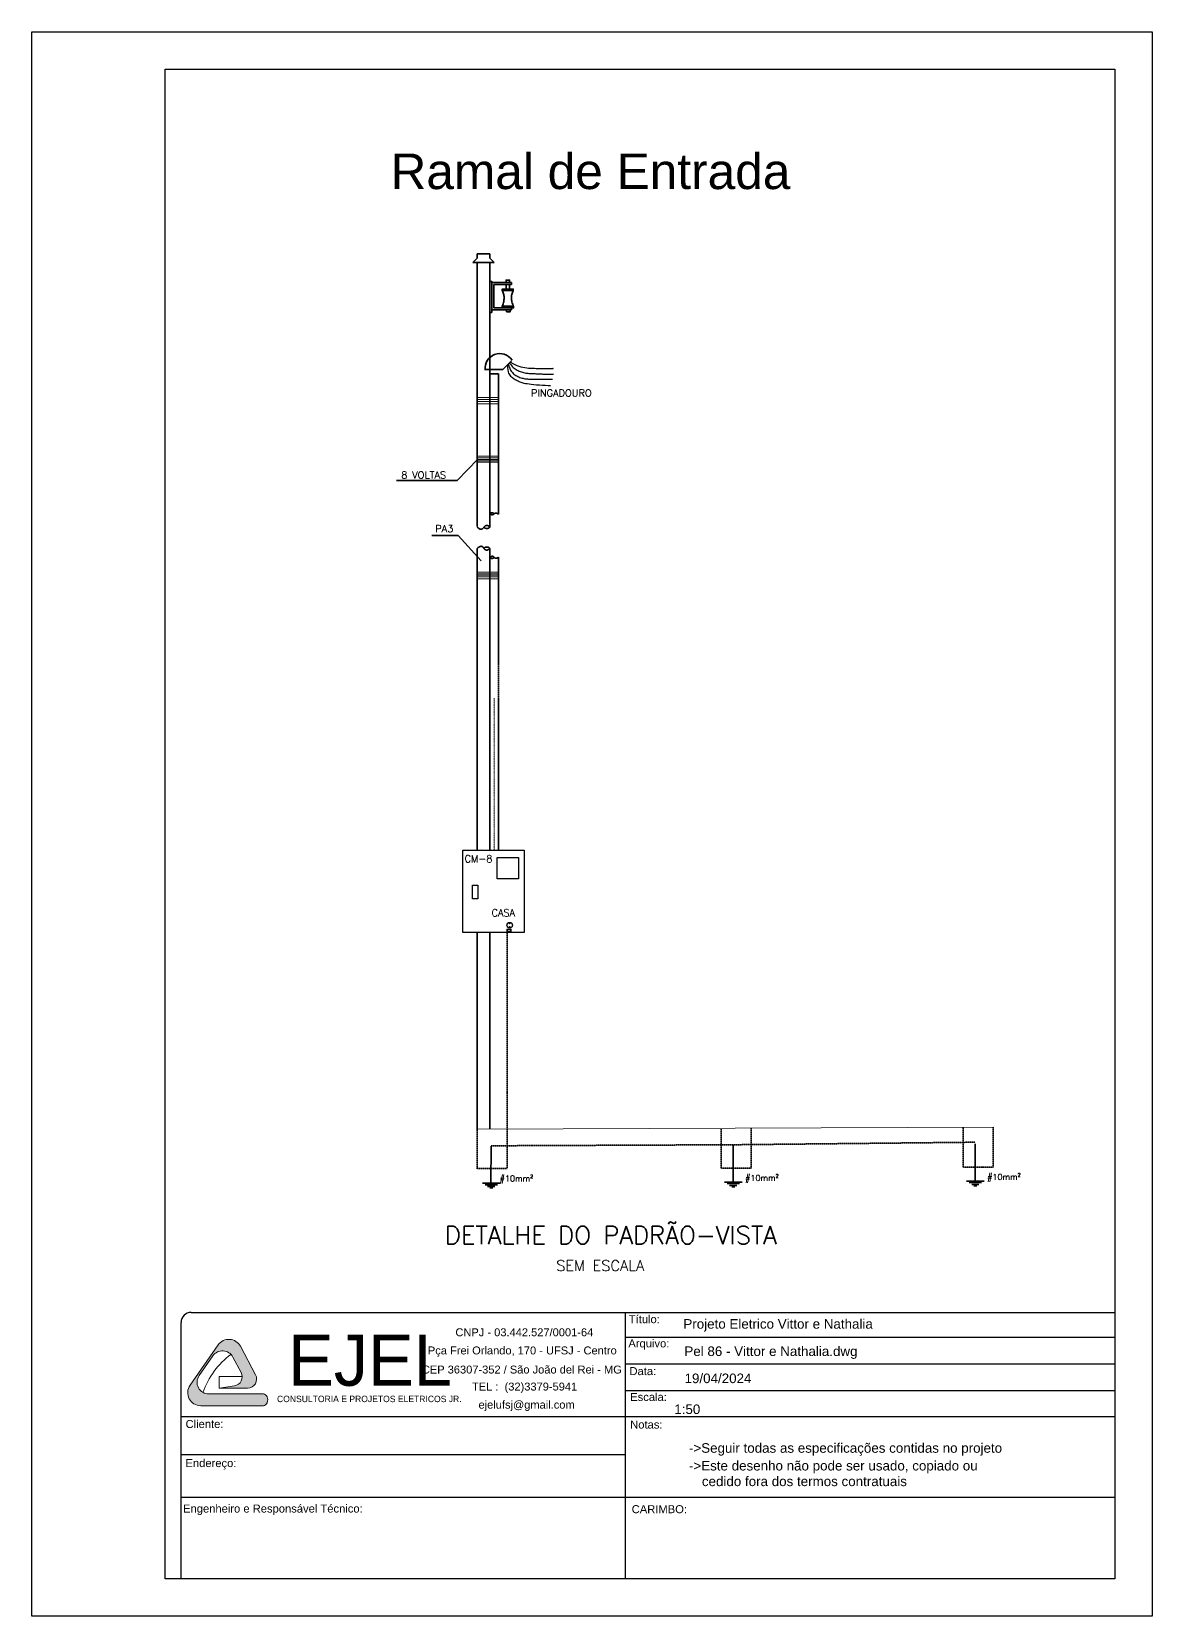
# Model space of a CAD drawing. Header units: millimetres. Extents: x 20625 to 81245, y 3427 to 18613.
# Drawn here: x 72437 to 73487, y 16922 to 18407 of the extents above; entities that cross this region are included whole.
import ezdxf

# ---------------------------------------------------------------- set-up
doc = ezdxf.new("R2010")
doc.units = ezdxf.units.MM
doc.linetypes.add('DASHDOT', pattern=[1, 0.5, -0.25, 0, -0.25])
doc.linetypes.add('HIDDEN', pattern=[0.375, 0.25, -0.125])
for name, color, linetype, lineweight in [('EJEL05130C', 130, 'Continuous', 30), ('EJEL0550C', 50, 'Continuous', 35), ('EJEL0580C', 80, 'Continuous', 9), ('EJEL0910C', 10, 'Continuous', 9), ('EJELFORMATO', 170, 'Continuous', 25)]:
    doc.layers.add(name, color=color, linetype=linetype, lineweight=lineweight)
doc.styles.add('AGEONE', font='')
doc.styles.add('AR', font='arial.ttf')
doc.styles.add('ROMANS', font='romans.shx')
doc.styles.get("Standard").update_dxf_attribs({"font": 'arial.ttf'})
doc.styles.get('AGEONE').set_extended_font_data('Ageone')

# ---------------------------------------------------------------- blocks, each defined once
blk = doc.blocks.new('A$C5F4A2DB3')
at = {"layer": 'EJEL05130C'}
for p, q in [((0, 0), (0, 230)), ((0, 230), (172.5, 230)), ((172.5, 230), (172.5, 0)), ((96.64920554123819, 150.0591722979734), (96.64920554123819, 210.0591722979734)), ((96.64920554123819, 210.0591722979734), (156.6492055412382, 210.0591722979734)), ((156.6492055412382, 210.0591722979734), (156.6492055412382, 150.0591722979734)), ((156.6492055412382, 150.0591722979734), (96.64920554123819, 150.0591722979734)), ((27.82724357885309, 93.83141645032447), (27.82724357885309, 131.7084198010853)), ((27.82724357885309, 131.7084198010853), (42.82724357885309, 131.7084198010853)), ((42.82724357885309, 93.83141645032447), (27.82724357885309, 93.83141645032447)), ((42.82724357885309, 131.7084198010853), (42.82724357885309, 93.83141645032447)), ((172.5, 0), (0, 0))]:
    blk.add_line(p, q, dxfattribs=at)
for centre, radius in [((131.754860102199, 20.14273750243592), 7.875029835656671), ((131.6885855067521, 24.46546645491617), 0.7271537957777686), ((131.6885855067521, 15.49842860229546), 0.7271537957777686)]:
    blk.add_circle(centre, radius, dxfattribs=at)
blk = doc.blocks.new('A$C5AAA72BA')
at = {"layer": 'EJEL05130C'}
blk.add_blockref('A$C5F4A2DB3', (0, -26.61811790260253), dxfattribs=at)

msp = doc.modelspace()

# ---------------------------------------------------------------- hatches: boundary and pattern name
at = {"layer": 'EJEL0910C'}
h = msp.add_hatch(color=256, dxfattribs=at)
h.dxf.hatch_style = 1
edge = h.paths.add_edge_path()
edge.add_arc((72625.92247307279, 17146.24013330809), 8.52231240695832, -81.4230188051423, 28.01405766307471, ccw=False)
edge.add_line((72627.19347450708, 17137.8131312247), (72612.81998294959, 17135.64525133086))
edge.add_line((72612.81998294908, 17135.64525133068), (72639.43661291304, 17135.64525133068))
edge.add_arc((72639.43661291333, 17144.16756373784), 8.522312406956294, 270, 388.0140576630612)
edge.add_line((72646.96038626017, 17148.17039315902), (72632.70837781556, 17174.95866465349))
edge.add_arc((72621.9601301766, 17169.24033690886), 12.17473200993796, 28.01405766304059, 145.1095997923543)
edge.add_line((72611.97383392791, 17176.20438650244), (72585.5818582677, 17138.35886515907))
edge.add_arc((72595.56815451587, 17131.39481556541), 12.17473200993696, 145.1095997923455, 269.9862535994334)
edge.add_line((72595.56523355555, 17119.220083906), (72654.45295792581, 17119.20595556583))
edge.add_ellipse((72654.45437690541, 17124.70311764548), major_axis=(0.001418979510486892, 5.497162079936709), ratio=0.7056061408771387, start_angle=180, end_angle=360.0417428966182)
edge.add_line((72654.45296995783, 17130.20027899598), (72603.1128233746, 17130.18818386259))
edge.add_arc((72603.10999498397, 17141.14544230662), 10.95725880894664, 145.1095997923734, 270.0147897280216, ccw=False)
edge.add_line((72594.12232835994, 17147.41308694091), (72607.03555402752, 17165.93037279697))
edge.add_arc((72616.02322065168, 17159.66272816284), 10.95725880893985, 28.01405766305561, 145.109599792388, ccw=False)
edge.add_line((72625.69664352718, 17164.80922313302), (72633.44624642063, 17150.24296272958))

# ---------------------------------------------------------------- linework, layer by layer
at = {"layer": 'EJEL05130C'}
for points in [[(72883.03066303054, 18094.49852718039), (72883.10193665673, 18091.95515993294), (72883.30809458064, 18089.87184221279), (72883.63764236393, 18088.18463518825), (72884.07908557399, 18086.82960002791), (72884.6209297748, 18085.74279789979), (72885.25168052914, 18084.86028997219), (72885.95984340327, 18084.1181374137), (72886.73392396001, 18083.45240139291), (72887.56227134938, 18082.81057940606), (72888.43260905654, 18082.18591426454), (72889.33250415276, 18081.58308510796), (72890.24952370924, 18081.00677107621), (72891.1712347938, 18080.46165130861), (72892.08520447765, 18079.95240494478), (72892.97899983438, 18079.48371112461), (72893.84018793057, 18079.06024898741), (72894.66630557629, 18078.68461805553), (72895.49476854134, 18078.35109938042), (72896.3729623297, 18078.05189439595), (72897.34827244881, 18077.77920453575), (72898.46808440614, 18077.52523123456), (72899.77978371024, 18077.28217592569), (72901.33075586284, 18077.04224004304), (72903.16838637597, 18076.79762502107), (72905.31957396846, 18076.54365171959), (72907.72927022312, 18076.28811870501), (72910.32193994224, 18076.04194396964), (72913.02204792113, 18075.8160455061), (72915.75405895978, 18075.62134130672), (72918.44243785585, 18075.46874936439), (72921.01164940812, 18075.36918767087), (72923.38615841772, 18075.33357421905)], [(72883.99152039435, 18095.03090929004), (72884.34828313565, 18093.70569060776), (72884.7062171132, 18092.51463784479), (72885.07775548963, 18091.44214681059), (72885.47533143219, 18090.47261331639), (72885.91137810581, 18089.59043317165), (72886.39832867312, 18088.78000218731), (72886.94861630023, 18088.0257161737), (72887.5746741532, 18087.31197094116), (72888.28479103479, 18086.62645659584), (72889.0706782955, 18085.97004042996), (72889.9199029305, 18085.34688403064), (72890.82003193155, 18084.7611489859), (72891.75863229041, 18084.21699688317), (72892.72327099882, 18083.71858931102), (72893.70151504852, 18083.2700878566), (72894.68093143127, 18082.87565410735), (72895.65061197776, 18082.53788954615), (72896.60574785384, 18082.25315523404), (72897.54305507347, 18082.01625212725), (72898.45924964032, 18081.82198118168), (72899.35104756373, 18081.66514335327), (72900.21516485195, 18081.54053959737), (72901.04831751209, 18081.44297087106), (72901.84722155237, 18081.36723812969), (72902.61238534535, 18081.30866223335), (72903.35948673605, 18081.2646436606), (72904.10799592918, 18081.23310279327), (72904.87738313524, 18081.21196001439), (72905.6871185601, 18081.19913570579), (72906.5566724154, 18081.1925502499), (72907.50551490588, 18081.19012402945), (72908.55311624201, 18081.18977742657), (72909.72379463617, 18081.18977742657), (72911.06126032444, 18081.18977742657), (72912.61407154592, 18081.18977742657), (72914.43078653973, 18081.18977742657), (72916.55996354729, 18081.18977742657), (72919.05016081002, 18081.18977742657), (72921.94993656587, 18081.18977742657), (72925.3078490551, 18081.18977742657)], [(72884.71212326881, 18096.62805561955), (72885.68211611548, 18095.31521060985), (72886.61692429661, 18094.16093801183), (72887.52639956516, 18093.14912235708), (72888.42039368213, 18092.26364817779), (72889.3087584016, 18091.48840000526), (72890.20134548227, 18090.80726237195), (72891.10800668054, 18090.20411980918), (72892.0385937551, 18089.66285684855), (72893.00022185537, 18089.16995675999), (72893.9890597154, 18088.72229776499), (72894.99853945652, 18088.31935682195), (72896.02209320694, 18087.96061088981), (72897.05315309027, 18087.64553692784), (72898.08515123243, 18087.37361189471), (72899.1115197582, 18087.14431274908), (72900.12569079465, 18086.95711645022), (72901.12258204794, 18086.81054758337), (72902.10305356016, 18086.69932123723), (72903.06945095361, 18086.61720012796), (72904.0241198541, 18086.55794697082), (72904.9694058828, 18086.51532448113), (72905.90765466317, 18086.48309537443), (72906.84121182216, 18086.4550223663), (72907.77242297979, 18086.42486817231), (72908.70339922103, 18086.38778165804), (72909.63531346996, 18086.34445629133), (72910.56910411213, 18086.29697168861), (72911.50570953081, 18086.24740746919), (72912.44606811044, 18086.1978432489), (72913.39111823424, 18086.15035864706), (72914.34179828782, 18086.10703327978), (72915.29904665558, 18086.06994676579), (72916.26911888031, 18086.04065881762), (72917.2795391372, 18086.0186495311), (72918.36314875983, 18086.00287909758), (72919.55278908061, 18085.99230770813), (72920.88130143654, 18085.98589555384), (72922.38152716123, 18085.98260282575), (72924.08630758704, 18085.98138971552), (72926.02848404874, 18085.98121641423)], [(72885.91323512315, 18097.16043772919), (72887.95266958965, 18095.88355251267), (72889.93299522171, 18094.83126599882), (72891.86265594335, 18093.97862277647), (72893.7500956751, 18093.30066743334), (72895.60375833754, 18092.77244455884), (72897.43208785584, 18092.36899874153), (72899.2435281505, 18092.06537456941), (72901.04652314211, 18091.8366166316), (72902.8467019816, 18091.66088894317), (72904.63843473577, 18091.52883322433), (72906.41327669831, 18091.43421062294), (72908.16278316066, 18091.3707822857), (72909.87850942116, 18091.33230935961), (72911.55201076891, 18091.31255299224), (72913.17484250107, 18091.30527433088), (72914.73855991026, 18091.30423452195), (72916.23424908298, 18091.30406122066), (72917.65111927356, 18091.30284811014), (72918.97791052918, 18091.29955538206), (72920.20336289698, 18091.29314322805), (72921.31621642297, 18091.28257183831), (72922.3052111543, 18091.2668014048), (72923.15908713927, 18091.24479211828), (72923.86658442274, 18091.2155041704), (72924.42172114161, 18091.17867760835), (72924.83962779182, 18091.1371719067), (72925.1407129579, 18091.09462639611), (72925.34538522208, 18091.05468040814), (72925.47405317466, 18091.0209732726), (72925.54712539326, 18090.99714432074), (72925.58501046819, 18090.98683288324), (72925.60811698281, 18090.99367829135), (72925.63263104294, 18091.01976016237), (72925.65784885798, 18091.06091926085), (72925.67884415282, 18091.11143663885), (72925.6906906616, 18091.16559334752), (72925.68846211152, 18091.21767043861), (72925.66723222978, 18091.2619489636), (72925.62207474821, 18091.29270997423), (72925.5480633975, 18091.30423452195)]]:
    msp.add_lwpolyline(points, dxfattribs=at)
at = {"layer": 'EJEL0550C'}
for p, q in [((72850.50484629018, 18190.59149051531), (72854.51979432753, 18194.60643855266)), ((72854.51979432753, 18194.60643855266), (72854.51979432753, 18198.62138658973)), ((72854.51979432753, 18198.62138658973), (72866.56463843843, 18198.62138658973)), ((72866.56463843843, 18198.62138658973), (72866.56463843843, 18194.60643855266)), ((72870.57958647577, 18190.59149051531), (72866.56463843843, 18194.60643855266)), ((72854.51979432753, 18190.59149051531), (72850.50484629018, 18190.59149051531)), ((72854.49706972139, 17996.68964300971), (72854.49706972139, 18190.59149051531)), ((72854.51979432753, 18190.59149051531), (72866.56463843843, 18190.59149051531)), ((72866.56463843843, 18190.59149051531), (72870.57958647577, 18190.59149051531)), ((72866.56463843843, 17998.75541407355), (72866.56463843843, 18190.59149051531)), ((72870.19493078813, 18171.8388285932), (72886.69134529016, 18171.8388285932)), ((72886.69134529016, 18170.06491599504), (72870.19493078813, 18170.06491599504)), ((72886.69134529016, 18171.8388285932), (72886.69134529016, 18170.06491599504)), ((72886.69134529016, 18148.0177037329), (72870.19493078813, 18148.0177037329)), ((72886.69134529016, 18146.24378685875), (72886.69134529016, 18148.0177037329)), ((72870.19493078813, 18146.24378685875), (72886.69134529016, 18146.24378685875)), ((72878.58675794434, 18090.2177895833), (72862.52696579609, 18090.2177895833)), ((72866.54191383229, 18090.2177895833), (72874.57180990699, 18090.2177895833)), ((72866.54191383229, 18086.20284154566), (72866.54191383229, 18090.2177895833)), ((72878.58675794434, 18090.2177895833), (72886.61665401788, 18098.24768565742)), ((72866.54191383229, 18086.20284154566), (72874.57180990699, 18086.20284154566)), ((72874.57180990699, 18086.20284154566), (72874.57180990699, 17954.61691482551)), ((72855.16876044871, 18006.18853267131), (72835.8085383672, 17986.28832528253)), ((72854.52710153314, 17943.02206608984), (72854.52710153314, 17998.21917761378)), ((72866.5265767315, 17942.07237028119), (72866.5265767315, 17998.69406566783)), ((72835.8085383672, 17986.28832528253), (72778.86671175656, 17986.28832528253)), ((72836.86710933909, 17934.69783884004), (72812.19231091483, 17934.69783884004)), ((72858.45755149765, 17911.0860874487), (72836.86710933909, 17934.69783884004)), ((72854.49706972139, 17639.75711246242), (72854.49706972139, 17922.49733052729)), ((72866.54191383229, 17639.75711246242), (72866.54191383229, 17922.49733052729)), ((72874.57180990699, 17914.46743445288), (72874.57180990699, 17814.22192238072)), ((72874.4773140488, 17639.75711246242), (72874.4773140488, 17782.16894199177)), ((72854.49706972139, 17377.55678000735), (72854.49706972139, 17562.80394174741)), ((72866.54191383229, 17378.32606172115), (72866.54191383229, 17562.80394174741)), ((72867.72810251678, 17362.56543410248), (72867.51537025439, 17327.81984024033)), ((73094.53441332706, 17363.52410942593), (73094.32168106466, 17328.77851556407)), ((73321.34072413732, 17364.48278474938), (73321.12799187494, 17329.73719088752)), ((72859.63219699987, 17327.81984024033), (72876.16421125045, 17327.81984024033)), ((72862.03706187736, 17326.33649948949), (72873.55357742793, 17326.33649948949)), ((72864.36774630219, 17324.62495246908), (72871.15430335398, 17324.62495246908)), ((72866.4243448575, 17323.39266878067), (72869.16629444894, 17323.39266878067)), ((73086.438507809, 17328.77851556407), (73102.97052206188, 17328.77851556407)), ((73088.84337268877, 17327.29517481322), (73100.3598882382, 17327.29517481322)), ((73091.17405711362, 17325.5836277931), (73097.96061416541, 17325.5836277931)), ((73093.23065566778, 17324.3513441044), (73095.97260525922, 17324.3513441044)), ((73313.24481861926, 17329.73719088752), (73329.77683287214, 17329.73719088752)), ((73315.64968349905, 17328.25385013667), (73327.16619904847, 17328.25385013667)), ((73317.98036792388, 17326.54230311656), (73324.76692497567, 17326.54230311656)), ((73320.03696647804, 17325.31001942785), (73322.77891606948, 17325.31001942785))]:
    msp.add_line(p, q, dxfattribs=at)
at = {"layer": 'EJEL0550C', "linetype": 'HIDDEN'}
for p, q in [((72874.45489461944, 17815.30306758813), (72874.45489461944, 17782.395811984)), ((72882.55360690466, 17562.80394174741), (72882.55360690466, 17341.42830501195)), ((72854.49706972139, 17341.20708137487), (72854.49706972139, 17377.98601287074)), ((73083.13234989594, 17341.70850617854), (73083.13234989594, 17378.48743767441)), ((73111.18888707922, 17379.29845717786), (73111.18888707922, 17341.92972981562)), ((73309.93866070622, 17342.66718150199), (73309.93866070622, 17379.44611299786)), ((73337.99519788948, 17380.25713250131), (73337.99519788948, 17342.88840513907)), ((73094.53441332706, 17363.74056177064), (72867.72810251678, 17362.78188644719)), ((73321.35070552607, 17366.11304647783), (73094.53441332706, 17363.74056177064)), ((72882.55360690466, 17341.42830501195), (72854.85311531356, 17341.42830501195)), ((73111.18888707922, 17341.92972981562), (73083.4883954881, 17341.92972981562)), ((73337.99519788948, 17342.88840513907), (73310.29470629837, 17342.88840513907))]:
    msp.add_line(p, q, dxfattribs=at)
at = {"layer": 'EJEL0550C'}
for points in [[(72866.51496126578, 18172.85249293509), (72866.51496126578, 18143.70963028031), (72868.29149768189, 18143.70963028031), (72868.29149768189, 18172.85249293509)], [(72878.10960998168, 18164.15064872092), (72878.10960998168, 18165.61449877534), (72888.45878093944, 18165.61449877534), (72888.45878093944, 18164.15064872092)], [(72878.10960998168, 18148.04588915363), (72878.10960998168, 18149.51054219791), (72888.67896068975, 18149.51054219791), (72888.67896068975, 18148.04588915363)], [(72882.66198373436, 17563.27521634824), (72882.66198373436, 17565.50568058088), (72886.18445824532, 17565.50568058088), (72886.18445824532, 17563.27521634824)]]:
    msp.add_lwpolyline(points, close=True, dxfattribs=at)
for points in [[(72870.19493078813, 18171.8388285932), (72868.29149768189, 18171.8388285932)], [(72868.29149768189, 18171.8388285932), (72868.29149768189, 18146.24378685875), (72870.19493078813, 18146.24378685875)], [(72870.19493078813, 18148.0177037329), (72870.19493078813, 18170.06491599504)], [(72878.10960998168, 18164.15064872092), (72878.62775192628, 18163.09608537103), (72879.03428545009, 18162.12019226143), (72879.34146830149, 18161.21009881804), (72879.56155822425, 18160.35293446594), (72879.70681296679, 18159.53582863048), (72879.78949027522, 18158.74591073704), (72879.82184789443, 18157.97031021124), (72879.81614357057, 18157.19615647816), (72879.78119442858, 18156.41057896316), (72879.71205510088, 18155.60070709159), (72879.60033960339, 18154.75367028912), (72879.43766194739, 18153.85659798108), (72879.2156361442, 18152.89661959255), (72878.92587620625, 18151.86086454861), (72878.55999614831, 18150.73646227546), (72878.10960998168, 18149.51054219791)], [(72881.63272688475, 18171.8388285932), (72881.63272688475, 18174.02455539828), (72884.93566403752, 18174.02455539828), (72884.93566403752, 18171.8388285932)], [(72881.63272688475, 18165.61449877534), (72881.63272688475, 18170.06491599504)], [(72884.93566403752, 18170.06491599504), (72884.93566403752, 18165.61449877534), (72881.63272688475, 18165.61449877534)], [(72888.45878093944, 18164.15064872092), (72888.00363960772, 18163.24698429128), (72887.62527333671, 18162.36620506579), (72887.31787472019, 18161.5083110439), (72887.07563635994, 18160.67330222588), (72886.89275084974, 18159.86117861145), (72886.7634107891, 18159.07194020118), (72886.68180877293, 18158.30558699479), (72886.64213740075, 18157.56211899169), (72886.64117012874, 18156.8367700105), (72886.68600384567, 18156.10570913793), (72886.78631630265, 18155.34033927984), (72886.95178524974, 18154.51206334155), (72887.19208843695, 18153.59228422808), (72887.51690361544, 18152.55240484473), (72887.93590853293, 18151.36382809683), (72888.45878093944, 18149.99795688938)], [(72882.07316668396, 18144.21261611826), (72882.07316668396, 18146.24378685875)], [(72885.37602353815, 18146.24378685875), (72885.37602353815, 18144.21261611826), (72882.07316668396, 18144.21261611826)], [(72874.47352397941, 17954.69078986951), (72873.9939317188, 17955.00515133508), (72873.58051568198, 17955.25063777865), (72873.2251203496, 17955.43525792367), (72872.91959020105, 17955.56702049387), (72872.65576971699, 17955.65393421211), (72872.42550337686, 17955.70400780241), (72872.22063566123, 17955.72524998792), (72872.03301104844, 17955.72566949237), (72871.85574719828, 17955.71197838898), (72871.68705447702, 17955.68570214862), (72871.52641643246, 17955.64706959198), (72871.37331661006, 17955.59630953969), (72871.22723855416, 17955.53365081243), (72871.08766581252, 17955.45932223115), (72870.95408193064, 17955.37355261593), (72870.825970454, 17955.27657078829), (72870.70238473304, 17955.16910134624), (72870.58065733706, 17955.05385200141), (72870.45769064034, 17954.93402624334), (72870.33038701596, 17954.81282756102), (72870.1956488359, 17954.693459444), (72870.05037847557, 17954.57912538209), (72869.89147830811, 17954.47302886401), (72869.71585070547, 17954.37837337986), (72869.5215682839, 17954.29805732393), (72869.31138463112, 17954.23375871517), (72869.08922357105, 17954.18685047783), (72868.85900893337, 17954.15870553503), (72868.62466454666, 17954.15069681159), (72868.39011423483, 17954.16419723148), (72868.1592818299, 17954.2005797181), (72867.93609115461, 17954.26121719599), (72867.72439708706, 17954.34649105894), (72867.52777867697, 17954.45281658058), (72867.34974602704, 17954.57561750437), (72867.19380923537, 17954.7103175729), (72867.06347840233, 17954.85234053078), (72866.9622636272, 17954.99711012117), (72866.89367501036, 17955.14005008696), (72866.86122264991, 17955.2765841713), (72866.8673498242, 17955.4028987759), (72866.91023251411, 17955.51823092887), (72866.98697987967, 17955.6225803171), (72867.0947010797, 17955.71594662667), (72867.23050527304, 17955.7983295442), (72867.3915016174, 17955.86972875574), (72867.57479927276, 17955.93014394764), (72867.77750740029, 17955.97957480624), (72867.997698925, 17956.01687683653), (72868.23730186312, 17956.03632881514), (72868.49920799247, 17956.03106533882), (72868.78630909776, 17955.99422100228), (72869.10149696025, 17955.91893040168), (72869.44766336353, 17955.7983281326), (72869.82770008539, 17955.6255487909), (72870.24449891286, 17955.39372697188)], [(72854.66674142452, 17942.4936186292), (72855.41050985604, 17941.83203737373), (72856.06474329952, 17941.33691209948), (72856.63886645348, 17940.98670135642), (72857.14230401645, 17940.75986369307), (72857.58448068584, 17940.63485765825), (72857.97482116015, 17940.59014180218), (72858.32275014141, 17940.60417467284), (72858.63769232351, 17940.65541481958), (72858.92764890417, 17940.7258022434), (72859.19492706608, 17940.81120274989), (72859.44041049118, 17940.91096359624), (72859.66498285785, 17941.02443203964), (72859.86952784917, 17941.15095533755), (72860.05492914468, 17941.28988074746), (72860.22207042514, 17941.44055552627), (72860.37183537128, 17941.60232693116), (72860.50564757727, 17941.77421584835), (72860.62709029336, 17941.95393767871), (72860.74028668206, 17942.13888145013), (72860.8493599071, 17942.32643619281), (72860.95843313212, 17942.51399093577), (72861.07162952199, 17942.69893470719), (72861.19307223806, 17942.87865653726), (72861.32688444406, 17943.05054545445), (72861.47625669121, 17943.21231685963), (72861.64064907875, 17943.36299163815), (72861.81858909118, 17943.50191704806), (72862.00860421876, 17943.62844034598), (72862.20922194482, 17943.74190878966), (72862.41896975735, 17943.84166963601), (72862.63637514312, 17943.92707014221), (72862.85996558663, 17943.99745756631), (72863.08812130724, 17944.05217916437), (72863.31863345913, 17944.09058219469), (72863.54914592321, 17944.11201391392), (72863.77730258624, 17944.11582158008), (72864.00074733146, 17944.10135244952), (72864.21712404212, 17944.06795377998), (72864.42407660265, 17944.01497282924), (72864.61924889975, 17943.94175685362), (72864.80082474166, 17943.84852346074), (72864.96914764793, 17943.73897165654), (72865.12510106432, 17943.6176707971), (72865.26956843535, 17943.48919023793), (72865.40343320789, 17943.3580993354), (72865.52757882419, 17943.22896744502), (72865.6428887334, 17943.10636392316), (72865.7502463778, 17942.99485812533), (72865.85004434227, 17942.89771381743), (72865.9407117491, 17942.81297240553), (72866.02018686205, 17942.73736970551), (72866.08640794145, 17942.66764153296), (72866.13731324761, 17942.60052370435), (72866.17084104317, 17942.53275203498), (72866.18492958958, 17942.46106234074), (72866.17751714833, 17942.3821904378), (72866.14703289811, 17942.29385141309), (72866.09386967962, 17942.19767743686), (72866.01891125308, 17942.09627995013), (72865.92304137758, 17941.99227039479), (72865.80714381218, 17941.88826021241), (72865.67210231598, 17941.78686084375), (72865.51880064803, 17941.69068373066), (72865.34812256625, 17941.60234031417), (72865.16090270334, 17941.52406116541), (72864.95777917714, 17941.45655336885), (72864.7393409745, 17941.40014313992), (72864.50617708916, 17941.35515669262), (72864.25887650915, 17941.32192024182), (72863.99802822244, 17941.3007600021), (72863.72422122167, 17941.29200218745), (72863.43804449479, 17941.29597301304), (72863.14052875614, 17941.31430436109), (72862.83447160682, 17941.35385078907), (72862.5231123731, 17941.42277252152), (72862.20969038241, 17941.52922978357), (72861.89744495871, 17941.68138280033), (72861.58961542942, 17941.88739179692), (72861.28944111965, 17942.15541699788), (72861.00016135565, 17942.4936186292)], [(72854.66674142452, 17922.65535888202), (72855.41050985604, 17923.31694011186), (72856.06474329952, 17923.81206520234), (72856.63886645348, 17924.16227544914), (72857.14230401645, 17924.38911214531), (72857.58448068584, 17924.51411658535), (72857.97482116015, 17924.5588300632), (72858.32275014141, 17924.5447938728), (72858.63769232351, 17924.49354930835), (72858.92764890417, 17924.42315631704), (72859.19492706608, 17924.33774945877), (72859.44041049118, 17924.23798194699), (72859.66498285785, 17924.12450699513), (72859.86952784917, 17923.99797781578), (72860.05492914468, 17923.85904762266), (72860.22207042514, 17923.70836962894), (72860.37183537128, 17923.54659704748), (72860.50564757727, 17923.37470928036), (72860.62709029336, 17923.1949904826), (72860.74028668206, 17923.01005099754), (72860.8493599071, 17922.82250116912), (72860.95843313327, 17922.63495134041), (72861.07162952199, 17922.45001185536), (72861.19307223806, 17922.27029305759), (72861.32688444406, 17922.09840529048), (72861.47625669121, 17921.93663270901), (72861.64064907875, 17921.78595471529), (72861.81858909118, 17921.64702452189), (72862.00860421876, 17921.52049534283), (72862.20922194482, 17921.40702039039), (72862.41896975735, 17921.3072528789), (72862.63637514312, 17921.22184602063), (72862.85996558663, 17921.15145302932), (72863.08812130724, 17921.09672703978), (72863.31863345913, 17921.05832087288), (72863.54914592321, 17921.03688727142), (72863.77730258624, 17921.03307897823), (72864.00074733146, 17921.04754873582), (72864.21712404212, 17921.0809492873), (72864.42407660265, 17921.13393337519), (72864.61924889975, 17921.20715374202), (72864.80082474166, 17921.3003927286), (72864.96914764793, 17921.40995106747), (72865.12510106432, 17921.53125908918), (72865.26956843535, 17921.659747124), (72865.40343320789, 17921.79084550217), (72865.52757882419, 17921.91998455454), (72865.6428887334, 17922.04259461136), (72865.75024637894, 17922.15410600289), (72865.85004434227, 17922.25125470199), (72865.9407117491, 17922.33599925046), (72866.02018686205, 17922.41160383272), (72866.08640794145, 17922.48133263229), (72866.13731324761, 17922.54844983387), (72866.17084104317, 17922.6162196213), (72866.18492958958, 17922.68790617868), (72866.17751714833, 17922.76677369013), (72866.14703289811, 17922.85510712143), (72866.09386967962, 17922.95127456299), (72866.01891125308, 17923.05266488744), (72865.92304137758, 17923.15666696685), (72865.80714381218, 17923.26066967387), (72865.67210231598, 17923.36206188026), (72865.51880064803, 17923.45823245868), (72865.34812256625, 17923.54657028089), (72865.16090270334, 17923.62484501252), (72864.95777917714, 17923.69234948962), (72864.7393409745, 17923.74875734005), (72864.50617708916, 17923.79374219257), (72864.25887650915, 17923.82697767618), (72863.99802822244, 17923.84813741964), (72863.72422122167, 17923.8568950511), (72863.43804449479, 17923.85292419959), (72863.14052875614, 17923.83459300794), (72862.83447160682, 17923.79504767819), (72862.5231123731, 17923.72612892534), (72862.20969038241, 17923.6196774661), (72861.89744495871, 17923.46753401632), (72861.58961542942, 17923.26153929158), (72861.28944111965, 17922.99353400828), (72861.0001613568, 17922.65535888202)], [(72874.52049887166, 17914.31414373672), (72874.1162057334, 17914.00591654176), (72873.7550456821, 17913.76568468784), (72873.43155086334, 17913.58604279056), (72873.14025341802, 17913.45958546754), (72872.87568549052, 17913.37890733468), (72872.63237922065, 17913.33660300873), (72872.40486675277, 17913.32526710616), (72872.18768023013, 17913.33749424374), (72871.97656694308, 17913.3669262695), (72871.77213478199, 17913.41139396241), (72871.57620678097, 17913.46977533244), (72871.39060597864, 17913.54094838955), (72871.21715541484, 17913.623791144), (72871.05767812365, 17913.71718160604), (72870.91399714368, 17913.81999778594), (72870.7879355125, 17913.93111769365), (72870.68030359047, 17914.04915747992), (72870.58786103288, 17914.17168585247), (72870.50635481786, 17914.29600965926), (72870.43153192125, 17914.41943574908), (72870.3591393235, 17914.53927096928), (72870.28492400277, 17914.65282216896), (72870.20463293602, 17914.75739619576), (72870.11401310141, 17914.85029989763), (72870.0098578737, 17914.92951343706), (72869.89314620939, 17914.99571023264), (72869.76590346161, 17915.05023701694), (72869.63015498462, 17915.09444052309), (72869.48792613044, 17915.12966748398), (72869.341242251, 17915.15726463159), (72869.19212870175, 17915.17857869964), (72869.04261083464, 17915.19495642043), (72868.89441016245, 17915.20722085788), (72868.74803284231, 17915.21410040366), (72868.60368118866, 17915.21379977909), (72868.4615575171, 17915.2045237069), (72868.32186414326, 17915.18447690925), (72868.18480338505, 17915.15186410861), (72868.0505775546, 17915.10489002657), (72867.91938897215, 17915.04175938643), (72867.7915075178, 17914.96164930602), (72867.66747335729, 17914.86762648946), (72867.54789421972, 17914.76373003769), (72867.43337783881, 17914.65399905076), (72867.32453194479, 17914.54247262931), (72867.22196426791, 17914.4331898734), (72867.12628254073, 17914.33018988455), (72867.03809449464, 17914.23751176193), (72866.95831151708, 17914.15807264296), (72866.88905962298, 17914.09030181001), (72866.83276848332, 17914.03150658165), (72866.79186776906, 17913.97899427645), (72866.76878715004, 17913.93007221297), (72866.76595629838, 17913.88204771007), (72866.78580488387, 17913.8322280863), (72866.83076257752, 17913.77792065995), (72866.90221289101, 17913.71725552722), (72866.99735469093, 17913.65165389024), (72867.11234068572, 17913.58335972852), (72867.24332358154, 17913.51461702212), (72867.38645608684, 17913.44766974994), (72867.53789090895, 17913.38476189206), (72867.69378075513, 17913.32813742797), (72867.85027833273, 17913.28004033686), (72868.00432944529, 17913.24234062853), (72868.15605228028, 17913.21541242966), (72868.30635811914, 17913.19925589691), (72868.45615824906, 17913.19387118786), (72868.60636395028, 17913.19925845888), (72868.75788650772, 17913.21541786638), (72868.9116372051, 17913.2423495682), (72869.06852732385, 17913.28005372044), (72869.22953558891, 17913.32920358498), (72869.39591047402, 17913.3931648439), (72869.56896789526, 17913.47597628359), (72869.75002376761, 17913.58167669163), (72869.94039400599, 17913.71430485413), (72870.14139452421, 17913.87789955777), (72870.35434123834, 17914.07649958954), (72870.58055006337, 17914.31414373672)]]:
    msp.add_lwpolyline(points, dxfattribs=at)
msp.add_arc((72875.82431309756, 18091.30423452195), 13.8603313452751, 34.15470000234507, 186.6533000092554, dxfattribs=at)
at = {"layer": 'EJEL0580C'}
for p, q in [((72854.48558696872, 18064.13829311202), (72874.60047663591, 18064.13829311202)), ((72854.48558696872, 18062.2063001165), (72874.60047663591, 18062.2063001165)), ((72854.48558696872, 18060.27430712098), (72874.60047663591, 18060.27430712098)), ((72854.48558696872, 18058.20419991291), (72874.66278862895, 18058.20419991291)), ((72854.42560364612, 18008.92583954483), (72874.53599657076, 18008.92583954483)), ((72854.42560364612, 18007.6245145871), (72874.53599657076, 18007.6245145871)), ((72854.42560364612, 18004.69657358137), (72874.53599657076, 18004.69657358137)), ((72854.42560364612, 18003.39524862365), (72874.53599657076, 18003.39524862365)), ((72854.57239014594, 18005.9978985391), (72874.53599657076, 18005.9978985391)), ((72854.49000341268, 17900.25347451419), (72874.61693792262, 17900.25347451419)), ((72854.49000341268, 17898.88526052202), (72874.61693792262, 17898.88526052202)), ((72854.49000341268, 17897.51696623098), (72874.61693792262, 17897.51696623098)), ((72854.49000341268, 17895.87501308162), (72874.61693792262, 17895.87501308162)), ((72854.49000341268, 17894.23305993254), (72874.61693792262, 17894.23305993254)), ((72854.49706972139, 17378.31708741813), (73337.99519788948, 17380.25713250131))]:
    msp.add_line(p, q, dxfattribs=at)
at = {"layer": 'EJEL0910C', "linetype": 'DASHDOT'}
msp.add_line((72870.63399940188, 17639.75711246242), (72870.63399940188, 17782.16894199177), dxfattribs=at)
at = {"layer": 'EJEL0910C'}
for p, q in [((72866.54191383229, 17639.75711246242), (72866.54191383229, 17762.32107179754)), ((72585.58185826721, 17138.358865159), (72611.97383392791, 17176.20438650244)), ((72632.7083778164, 17174.95866465353), (72646.96038626017, 17148.17039315902)), ((72594.12232835994, 17147.41308694091), (72607.03555402765, 17165.93037279712)), ((72625.69664352718, 17164.80922313302), (72633.44624642076, 17150.24296272956)), ((72634.43707768984, 17146.60251013959), (72612.81998294908, 17146.60251013959)), ((72612.81998294908, 17135.64525133068), (72612.81998294908, 17146.60251013959)), ((72612.81998294908, 17135.64525133068), (72627.19347450708, 17137.8131312247)), ((72654.45296995783, 17130.20027899598), (72603.11282337592, 17130.18818386264)), ((72639.43661291333, 17135.64525133068), (72612.81998294908, 17135.64525133068)), ((72639.43661291333, 17135.64525133068), (72612.81998294908, 17135.64525133068)), ((72654.45295792537, 17119.20595556572), (72595.56523355555, 17119.220083906))]:
    msp.add_line(p, q, dxfattribs=at)
for centre, radius, start, end in [((72667.23905510183, 17107.87491561692), 73.4833947464415, 126.1074537211351, 161.1486609989938), ((72616.02322065168, 17159.66272816284), 10.95725880894599, 28.01405766223774, 145.1095997921703), ((72621.9601301766, 17169.24033690886), 12.17473200993999, 28.01405766223774, 145.1095997921703), ((72595.56815451587, 17131.39481556541), 12.17473200993999, 145.1095997921703, 269.9862536009411), ((72603.10999498397, 17141.14544230662), 10.95725880894599, 145.1095997921703, 270.0147897266933), ((72625.92247307279, 17146.24013330809), 8.522312406957989, 278.5769811917678, 28.01405766223774), ((72639.43661291333, 17144.16756373784), 8.522312406957989, 270, 28.01405766223774)]:
    msp.add_arc(centre, radius, start, end, dxfattribs=at)
msp.add_ellipse((72654.45437690541, 17124.70311764606), major_axis=(0.001418979510486892, 5.497162079936709), ratio=0.7056061408771387, start_param=3.141592653589793, end_param=6.283913858164894, dxfattribs=at)
at = {"layer": 'EJELFORMATO'}
for p, q in [((72577.19304088617, 16956.63344872439), (72577.19304088617, 17197.29401591454)), ((72586.53247369528, 17206.63344872422), (73452.19304088541, 17206.63344872422)), ((72993.1592652263, 17206.54581928457), (72993.1592652263, 16956.63344872439)), ((72993.2801207701, 17183.35337496183), (73452.19304088541, 17183.35337496183)), ((72993.2801207701, 17158.35337496176), (73452.19304088541, 17158.35337496176)), ((72993.18836513186, 17133.35337496198), (73452.19304088541, 17133.35337496198)), ((73452.0880252596, 17108.76856925553), (72577.19304088617, 17108.76856925553)), ((72577.19304088617, 17073.44680637962), (72993.18484889311, 17073.44680637962)), ((72577.19304088617, 17033.353374962), (73452.05695504793, 17033.353374962))]:
    msp.add_line(p, q, dxfattribs=at)
at = {"layer": 'EJELFORMATO', "color": 7}
msp.add_lwpolyline([(72437.19304088579, 16921.83118237575), (72437.19304088579, 18406.83118237492), (73487.19304088579, 18406.83118237492), (73487.19304088579, 16921.83118237575)], close=True, dxfattribs=at)
at = {"layer": 'EJELFORMATO'}
msp.add_lwpolyline([(72562.19304088585, 16956.83118237584), (72562.19304088585, 18371.83118237512), (73452.19304088541, 18371.83118237512), (73452.19304088541, 16956.83118237584)], close=True, dxfattribs=at)
msp.add_arc((72586.53247369528, 17197.29401591454), 9.339432809798309, 90, 180, dxfattribs=at)

# ---------------------------------------------------------------- block references
at = {"layer": 'EJEL05130C', "xscale": 0.3345007362156755, "yscale": 0.3345007362156755, "zscale": 0.3345007362156755}
msp.add_blockref('A$C5AAA72BA', (72841.04376588367, 17571.70772178265), dxfattribs=at)

# ---------------------------------------------------------------- texts
at = {"layer": 'EJEL05130C', "style": 'ROMANS'}
for s, height, p in [('DETALHE DO PADRÃO-VISTA', 16.72895015538372, (72824.37973897377, 17270.71132906674)), ('SEM ESCALA', 10.03737009323023, (72928.68843102314, 17245.54647536695))]:
    msp.add_text(s, height=height, dxfattribs=at).set_placement(p)
at = {"layer": 'EJEL05130C', "insert": (72773.36949825835, 18292.63439055338), "char_height": 33.28397104570214, "width": 400.7572429833703, "attachment_point": 1}
msp.add_mtext('Ramal de Entrada', dxfattribs=at)
at = {"layer": 'EJEL0550C', "style": 'ROMANS'}
msp.add_text('CM-8', height=6.690014724313508, dxfattribs=at).set_placement((72842.76788635881, 17628.39693346312))
at = {"layer": 'EJEL0550C', "lineweight": -3, "style": 'ROMANS'}
for p in [(72863.34607094736, 17329.396903252), (73093.33755238737, 17329.85481167251), (73320.14386319763, 17330.81348699595)]:
    msp.add_text('   #10mm²', height=5.510850301450316, dxfattribs=at).set_placement(p)
at = {"layer": 'EJEL0550C'}
for s, p in [('Título:', (72996.64582553299, 17196.52194529535)), ('Arquivo:', (72996.26692851691, 17173.83299077062)), ('Data:', (72997.30808707322, 17147.86204198589)), ('Escala:', (72997.98990165596, 17123.61282546338)), ('Cliente:', (72581.37516448797, 17098.32385955051)), ('Notas:', (72997.97396605319, 17097.76632890579)), ('Endereço:', (72581.28714438941, 17061.67662064786)), ('Engenheiro e Responsável Técnico:', (72579.03313899602, 17019.05423843734)), ('CARIMBO:', (72999.4040506995, 17018.4680113613))]:
    msp.add_text(s, height=7.499999999997021, dxfattribs=at).set_placement(p)
at = {"layer": 'EJEL0580C', "style": 'ROMANS'}
for s, height, p in [('PINGADOURO', 6.691580062153488, (72905.11545230454, 18064.92690729781)), ('8 VOLTAS', 6.691580062153488, (72783.42205306253, 17987.99405734472)), ('PA3', 6.691580062153488, (72815.27665856403, 17937.77763212792)), ('CASA', 6.690014724313508, (72868.01765261595, 17577.76081327432))]:
    msp.add_text(s, height=height, dxfattribs=at).set_placement(p)
at = {"layer": 'EJEL0910C'}
for s, height, p in [('Projeto Eletrico Vittor e Nathalia ', 8.965787222641456, (73047.82019461726, 17191.37145945005, 836659.2000000005)), ('Pel 86 - Vittor e Nathalia.dwg', 8.965787222641456, (73048.76686231859, 17165.76495555132, 836659.2000000005)), ('19/04/2024', 8.965787222641456, (73048.91129064112, 17140.36647748549, 836659.2000000005)), ('1:50', 8.965787222638104, (73039.29358309403, 17111.39758033614)), ('->Seguir todas as especificações contidas no projeto', 8.965787222638104, (73053.03145236889, 17075.09914326378)), ('->Este desenho não pode ser usado, copiado ou', 8.965787222638104, (73053.03145236889, 17058.49748662465)), ('    cedido fora dos termos contratuais', 8.965787222638104, (73051.232539773, 17043.83350320831))]:
    msp.add_text(s, height=height, dxfattribs=at).set_placement(p)
for s, height, style, p in [('EJEL', 48.04040216260757, 'AGEONE', (72677.39850976654, 17137.83516890311)), ('CNPJ - 03.442.527/0001-64', 7.425507176293427, 'AR', (72834.21179929803, 17184.27130402178)), ('Pça Frei Orlando, 170 - UFSJ - Centro', 7.425507176293427, 'AR', (72808.41271368696, 17167.25824931779)), ('CEP 36307-352 / São João del Rei - MG', 7.425507176293427, 'AR', (72802.76359477892, 17149.35857699538)), ('TEL :  (32)3379-5941', 7.425507176293427, 'AR', (72849.7298248689, 17133.41469609104)), ('CONSULTORIA E PROJETOS ELETRICOS JR.', 5.999999999997617, 'AGEONE', (72667.05730825936, 17122.53852898817)), ('ejelufsj@gmail.com', 7.425507176293427, 'AR', (72855.87493141761, 17116.46603964927))]:
    msp.add_text(s, height=height, dxfattribs=dict(at, style=style)).set_placement(p)

doc.saveas('drawing.dxf')
